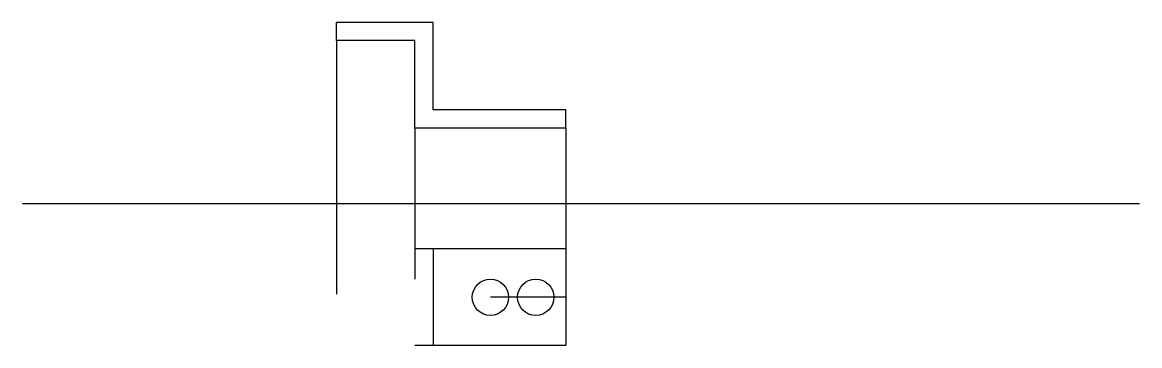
# Model space of a CAD drawing. Header units: millimetres. Extents: x 137 to 7220, y 7466 to 9893.
# Drawn here: x 6480 to 7220, y 8946 to 9160 of the extents above; entities that cross this region are included whole.
import ezdxf

# ---------------------------------------------------------------- set-up
doc = ezdxf.new("R2010")
doc.units = ezdxf.units.MM
doc.layers.add('Object', color=7, linetype='Continuous', lineweight=30)
doc.layers.add('Projection', color=140, linetype='Continuous')

msp = doc.modelspace()

# ---------------------------------------------------------------- linework, layer by layer
msp.add_line((6480, 9040), (7220, 9040))
at = {"layer": 'Object'}
for p, q in [((6688, 9148), (6688, 9160)), ((6752, 9160), (6688, 9160)), ((6752, 9102), (6752, 9160)), ((6700, 9148), (6688, 9148)), ((6740, 9148), (6700, 9148)), ((6740, 9090), (6740, 9148)), ((6840, 9102), (6752, 9102)), ((6840, 9090), (6840, 9102)), ((6840, 9090), (6740, 9090)), ((6840, 9010), (6740, 9010)), ((6752, 9010), (6752, 8946)), ((6840, 9010), (6840, 8946)), ((6820, 8978), (6790, 8978)), ((6840, 8978), (6820, 8978)), ((6840, 8946), (6740, 8946))]:
    msp.add_line(p, q, dxfattribs=at)
for centre in [(6790, 8978), (6820, 8978)]:
    msp.add_circle(centre, 12, dxfattribs=at)
at = {"layer": 'Projection'}
for p, q in [((6688, 9148), (6688, 8980)), ((6740, 9090), (6740, 8990)), ((6840, 9090), (6840, 8990))]:
    msp.add_line(p, q, dxfattribs=at)

doc.saveas('drawing.dxf')
